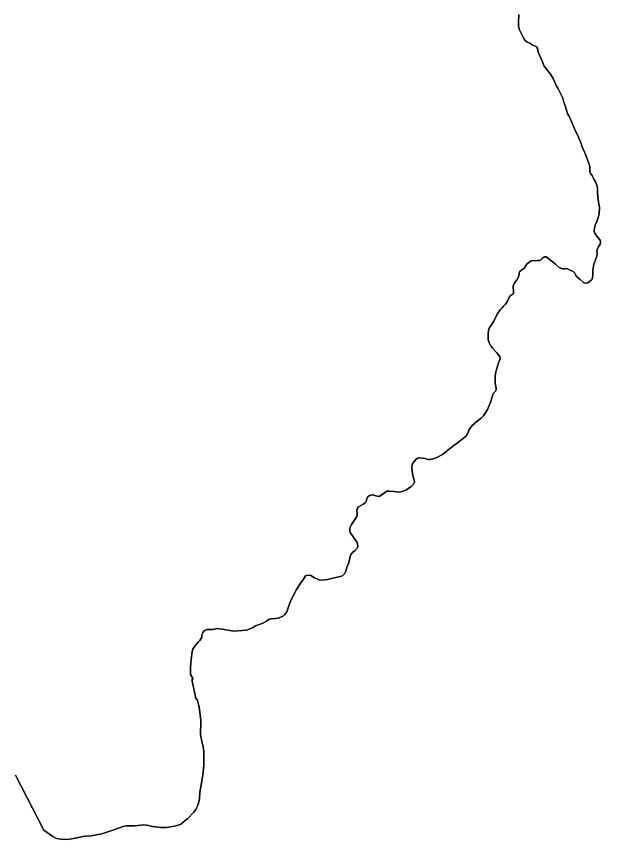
# Model space of a CAD drawing. Header units: inches. Extents: x 141448 to 685535, y 3466439 to 4099221.
# Drawn here: x 519953 to 526571, y 3649505 to 3658832 of the extents above; entities that cross this region are included whole.
import ezdxf

# ---------------------------------------------------------------- set-up
doc = ezdxf.new("R2010")
doc.units = ezdxf.units.IN
doc.header["$MEASUREMENT"] = 0
doc.layers.add('az_county', color=7, linetype='Continuous')

msp = doc.modelspace()

# ---------------------------------------------------------------- linework, layer by layer
at = {"layer": 'az_county'}
for points in [[(525645.25, 3658855.75), (525642.75, 3658763.25), (525642.25, 3658742.25), (525643.5625, 3658721.25), (525652.125, 3658679.5), (525704.375, 3658576.75), (525719.0625, 3658559.5), (525735.875, 3658546.25), (525770.625, 3658529), (525796.3125, 3658510.25), (525845.1875, 3658489.75), (525855.125, 3658468.25), (525865.625, 3658427.75), (525912.625, 3658318.5), (525934.1875, 3658268.75), (526003.125, 3658179.75), (526035.8125, 3658127.75), (526071.625, 3658044.25), (526085.8125, 3658020.75), (526142.625, 3657906), (526148.625, 3657890.25), (526155.625, 3657862.5), (526168.1875, 3657831.25), (526178.4375, 3657798.5), (526191.9375, 3657742.25), (526200.4375, 3657724), (526212.625, 3657706.25), (526227.125, 3657675.5), (526291.8125, 3657524.25), (526312.6875, 3657481.75), (526350.4375, 3657393.25), (526361.1875, 3657361.25), (526393.625, 3657287), (526445.125, 3657147), (526449.625, 3657122.75), (526450.1875, 3657067.25), (526457.3125, 3657052.75), (526478.1875, 3657030.25), (526494.8125, 3656990), (526514.125, 3656959.5), (526526.625, 3656931.25), (526534.1875, 3656905.25), (526536.125, 3656886.25), (526535.625, 3656842.75), (526541.6875, 3656785.75), (526553.4375, 3656706.25), (526558.9375, 3656670.25), (526554.6875, 3656593.25), (526544.3125, 3656555), (526528.1875, 3656509.75), (526510.625, 3656468.25), (526498.3125, 3656412.25), (526498.9375, 3656393.5), (526504.9375, 3656377.25), (526524.3125, 3656346.75), (526568.125, 3656297.25), (526571.3125, 3656272.5), (526565.9375, 3656250.75), (526556.6875, 3656231.75), (526543.8125, 3656216.75), (526535.8125, 3656198), (526530.4375, 3656175.75), (526533.8125, 3656147.25), (526532.4375, 3656135.75), (526527.3125, 3656106.25), (526496.9375, 3656025.75), (526484.625, 3655956.25), (526484.4375, 3655910.75), (526484.4375, 3655903.75), (526480.625, 3655873.75), (526475.125, 3655854), (526466.3125, 3655842.25), (526428.125, 3655815.25), (526404.4375, 3655809.75), (526380.4375, 3655815.5), (526341.4375, 3655852.75), (526295.6875, 3655889.25), (526289.9375, 3655897.5), (526286.3125, 3655909.75), (526283.125, 3655921), (526262.1875, 3655940.5), (526244.8125, 3655951.5), (526229.4375, 3655954.75), (526203.9375, 3655970.25), (526189.6875, 3655974.25), (526164.6875, 3655972.75), (526145.1875, 3655974), (526132.9375, 3655976), (526103.8125, 3655986.75), (526060.4375, 3656026.25), (526021.9375, 3656057.25), (525971.4375, 3656098.25), (525955.1875, 3656109.25), (525936.3125, 3656108.25), (525914.8125, 3656094.75), (525894.125, 3656074.5), (525879.625, 3656068.5), (525854.6875, 3656065.25), (525823.625, 3656064.25), (525800.9375, 3656065.75), (525785.8125, 3656062.25), (525744.125, 3656032.75), (525725.1875, 3656009.75), (525706.6875, 3655979.75), (525677.9375, 3655961.25), (525653.1875, 3655936.5), (525648.6875, 3655923.5), (525643.6875, 3655890.25), (525619.125, 3655840), (525601.125, 3655816.75), (525585.9375, 3655790.25), (525580.4375, 3655771), (525579.625, 3655759.5), (525585.6875, 3655721.75), (525584.625, 3655700.25), (525581.8125, 3655688.75), (525549.125, 3655666.75), (525539.625, 3655657.25), (525511.625, 3655597.75), (525494.125, 3655572.25), (525472.8125, 3655550.25), (525457.125, 3655530), (525436.3125, 3655511), (525413.4375, 3655482.75), (525398.9375, 3655459.25), (525357.8125, 3655371.75), (525310.625, 3655301.75), (525302.3125, 3655274.75), (525296.9375, 3655234.25), (525297.125, 3655195), (525299.1875, 3655167), (525310.125, 3655132), (525325.625, 3655103.75), (525331.125, 3655096.75), (525348.625, 3655074.75), (525396.6875, 3655020.75), (525431.125, 3654977.25), (525433.4375, 3654960.25), (525426.4375, 3654933.75), (525413.3125, 3654905.25), (525402.1875, 3654870), (525382.3125, 3654788.75), (525377.6875, 3654744.75), (525377.8125, 3654703), (525378.4375, 3654680.5), (525389.125, 3654619.25), (525387.1875, 3654600.25), (525380.3125, 3654587.75), (525358.625, 3654562.75), (525349.8125, 3654548.75), (525323.625, 3654455.75), (525308.8125, 3654421.75), (525288.9375, 3654376.5), (525243.625, 3654306), (525219.3125, 3654281.5), (525171.6875, 3654246.75), (525111.125, 3654194.25), (525084.4375, 3654150.75), (525070.3125, 3654116.5), (525056.4375, 3654090.5), (525044.8125, 3654074.75), (525016.6875, 3654055), (524950.8125, 3654000.25), (524895.3125, 3653960.75), (524782.3125, 3653869), (524710.3125, 3653830), (524684.3125, 3653821.75), (524640.6875, 3653812.5), (524616.3125, 3653812.75), (524580.625, 3653823.25), (524551.6875, 3653827.25), (524519.9375, 3653828.75), (524501.6875, 3653827.5), (524482.625, 3653814.5), (524463.125, 3653794.5), (524443.6875, 3653770), (524435.1875, 3653749), (524431.1875, 3653723.75), (524439.8125, 3653645.25), (524461.4375, 3653562.25), (524462.3125, 3653553.25), (524453.3125, 3653530.75), (524424.8125, 3653504.25), (524372.3125, 3653468.25), (524322.9375, 3653447.25), (524292.5625, 3653443.25), (524260.15625, 3653444), (524231.78125, 3653447.75), (524181.6875, 3653454.25), (524160.96875, 3653453.5), (524151.28125, 3653452), (524122.59375, 3653434.5), (524086.1875, 3653407.25), (524071.28125, 3653396.25), (524058.59375, 3653394), (524008.1875, 3653404), (523995.6875, 3653410.75), (523982.1875, 3653411.25), (523954.46875, 3653403.5), (523931.875, 3653383.75), (523920.6875, 3653352.75), (523915.875, 3653331.25), (523902.28125, 3653318.75), (523883.1875, 3653305.75), (523828.6875, 3653274.75), (523818.6875, 3653261.5), (523809.6875, 3653236.75), (523814.59375, 3653200.25), (523814.375, 3653186.25), (523808.96875, 3653165.25), (523788.78125, 3653130), (523750.28125, 3653076.25), (523735.375, 3653044.5), (523731.78125, 3653025.5), (523731.1875, 3653004), (523739.375, 3652978), (523752.375, 3652956.5), (523811.875, 3652871.75), (523817.875, 3652856.75), (523819.875, 3652831.25), (523817.59375, 3652810.75), (523787.375, 3652778.25), (523768.96875, 3652763.5), (523743.09375, 3652734), (523732.875, 3652711.75), (523719.78125, 3652644), (523698.6875, 3652599.25), (523685.6875, 3652546.5), (523669.09375, 3652516), (523650.09375, 3652496.5), (523634.46875, 3652488.5), (523476.375, 3652452.25), (523443.46875, 3652447.25), (523388.6875, 3652443.25), (523329.28125, 3652470.75), (523289.28125, 3652496), (523246.1875, 3652500.25), (523229.28125, 3652494.5), (523206.78125, 3652457), (523164.6875, 3652397.5), (523122.09375, 3652331.5), (523107.96875, 3652300), (523061.46875, 3652215), (523055.6875, 3652195.25), (523038.1875, 3652154.75), (523016.375, 3652084.75), (522990.1875, 3652050), (522978.78125, 3652039.5), (522970.375, 3652034.5), (522946.875, 3652023.75), (522916.59375, 3652015.25), (522888.59375, 3652009.75), (522839.28125, 3652006.25), (522809.59375, 3651999), (522784.96875, 3651979.75), (522746.375, 3651958.25), (522701.59375, 3651941.5), (522662.96875, 3651924.75), (522645.1875, 3651915.75), (522625.59375, 3651905.75), (522560.1875, 3651879), (522410.59375, 3651867), (522285.28125, 3651889), (522253.59375, 3651891), (522231.59375, 3651894.75), (522206.59375, 3651893.75), (522176.875, 3651885.75), (522114.1875, 3651883.25), (522091.1875, 3651879.25), (522071.96875, 3651862.5), (522065.1875, 3651851.75), (522063.6875, 3651847.75), (522054.375, 3651823), (522051.78125, 3651799.75), (522029.375, 3651760.25), (522013.375, 3651740), (521969.6875, 3651694), (521952.59375, 3651662.5), (521945.1875, 3651635.5), (521931.6875, 3651545), (521923.6875, 3651452.75), (521923.6875, 3651414.25), (521925.6875, 3651375.75), (521946.46875, 3651337.75), (521949.6875, 3651328.75), (521950.46875, 3651319.25), (521938.28125, 3651319.75), (521980.28125, 3651121.75), (521982.96875, 3651112.25), (522001.375, 3651086.25), (522008.59375, 3651068.25), (522022.875, 3651004.25), (522042.375, 3650858.75), (522043.59375, 3650806.75), (522038.09375, 3650730.75), (522038.375, 3650695.25), (522057.1875, 3650598.75), (522067.1875, 3650564.75), (522074.875, 3650500), (522076.28125, 3650469.5), (522077.375, 3650349.25), (522064.375, 3650237.75), (522058.6875, 3650189.25), (522030.59375, 3650040), (522024.96875, 3649965.75), (522013.96875, 3649915.5), (521999.6875, 3649874.75), (521985.1875, 3649843.75), (521962.65625, 3649813.25), (521890.4375, 3649740.75), (521863.34375, 3649718.75), (521811.34375, 3649676.5), (521743.34375, 3649655.25), (521653.84375, 3649641), (521586.0625, 3649640), (521492.84375, 3649651.25), (521430.15625, 3649666.25), (521397.65625, 3649670.25), (521361.0625, 3649669.5), (521295.25, 3649658.25), (521226.0625, 3649661.5), (521195.0625, 3649658.25), (521162.0625, 3649653.25), (521054.34375, 3649616.25), (520921.4375, 3649570.5), (520860.0625, 3649557.25), (520798.5625, 3649547.25), (520734.4375, 3649542.25), (520705.84375, 3649537.75), (520657.15625, 3649529.25), (520581.15625, 3649512.25), (520524.4375, 3649504.75), (520455.9375, 3649507.5), (520408.5625, 3649518), (520392.5625, 3649524.25), (520366.5625, 3649539), (520263.34375, 3649609.25), (519941.15625, 3650234.5)], [(519941.15625, 3650234.5), (520263.34375, 3649609.25), (520366.5625, 3649539), (520392.5625, 3649524.25), (520408.5625, 3649518), (520455.9375, 3649507.5), (520524.4375, 3649504.75), (520581.15625, 3649512.25), (520657.15625, 3649529.25), (520705.84375, 3649537.75), (520734.4375, 3649542.25), (520798.5625, 3649547.25), (520860.0625, 3649557.25), (520921.4375, 3649570.5), (521054.34375, 3649616.25), (521162.0625, 3649653.25), (521195.0625, 3649658.25), (521226.0625, 3649661.5), (521295.25, 3649658.25), (521361.0625, 3649669.5), (521397.65625, 3649670.25), (521430.15625, 3649666.25), (521492.84375, 3649651.25), (521586.0625, 3649640), (521653.84375, 3649641), (521743.34375, 3649655.25), (521811.34375, 3649676.5), (521863.34375, 3649718.75), (521890.4375, 3649740.75), (521962.65625, 3649813.25), (521985.1875, 3649843.75), (521999.6875, 3649874.75), (522013.96875, 3649915.5), (522024.96875, 3649965.75), (522030.59375, 3650040), (522058.6875, 3650189.25), (522064.375, 3650237.75), (522077.375, 3650349.25), (522076.28125, 3650469.5), (522074.875, 3650500), (522067.1875, 3650564.75), (522057.1875, 3650598.75), (522038.375, 3650695.25), (522038.09375, 3650730.75), (522043.59375, 3650806.75), (522042.375, 3650858.75), (522022.875, 3651004.25), (522008.59375, 3651068.25), (522001.375, 3651086.25), (521982.96875, 3651112.25), (521980.28125, 3651121.75), (521938.28125, 3651319.75), (521950.46875, 3651319.25), (521949.6875, 3651328.75), (521946.46875, 3651337.75), (521925.6875, 3651375.75), (521923.6875, 3651414.25), (521923.6875, 3651452.75), (521931.6875, 3651545), (521945.1875, 3651635.5), (521952.59375, 3651662.5), (521969.6875, 3651694), (522013.375, 3651740), (522029.375, 3651760.25), (522051.78125, 3651799.75), (522054.375, 3651823), (522063.6875, 3651847.75), (522065.1875, 3651851.75), (522071.96875, 3651862.5), (522091.1875, 3651879.25), (522114.1875, 3651883.25), (522176.875, 3651885.75), (522206.59375, 3651893.75), (522231.59375, 3651894.75), (522253.59375, 3651891), (522285.28125, 3651889), (522410.59375, 3651867), (522560.1875, 3651879), (522625.59375, 3651905.75), (522645.1875, 3651915.75), (522662.96875, 3651924.75), (522701.59375, 3651941.5), (522746.375, 3651958.25), (522784.96875, 3651979.75), (522809.59375, 3651999), (522839.28125, 3652006.25), (522888.59375, 3652009.75), (522916.59375, 3652015.25), (522946.875, 3652023.75), (522970.375, 3652034.5), (522978.78125, 3652039.5), (522990.1875, 3652050), (523016.375, 3652084.75), (523038.1875, 3652154.75), (523055.6875, 3652195.25), (523061.46875, 3652215), (523107.96875, 3652300), (523122.09375, 3652331.5), (523164.6875, 3652397.5), (523206.78125, 3652457), (523229.28125, 3652494.5), (523246.1875, 3652500.25), (523289.28125, 3652496), (523329.28125, 3652470.75), (523388.6875, 3652443.25), (523443.46875, 3652447.25), (523476.375, 3652452.25), (523634.46875, 3652488.5), (523650.09375, 3652496.5), (523669.09375, 3652516), (523685.6875, 3652546.5), (523698.6875, 3652599.25), (523719.78125, 3652644), (523732.875, 3652711.75), (523743.09375, 3652734), (523768.96875, 3652763.5), (523787.375, 3652778.25), (523817.59375, 3652810.75), (523819.875, 3652831.25), (523817.875, 3652856.75), (523811.875, 3652871.75), (523752.375, 3652956.5), (523739.375, 3652978), (523731.1875, 3653004), (523731.78125, 3653025.5), (523735.375, 3653044.5), (523750.28125, 3653076.25), (523788.78125, 3653130), (523808.96875, 3653165.25), (523814.375, 3653186.25), (523814.59375, 3653200.25), (523809.6875, 3653236.75), (523818.6875, 3653261.5), (523828.6875, 3653274.75), (523883.1875, 3653305.75), (523902.28125, 3653318.75), (523915.875, 3653331.25), (523920.6875, 3653352.75), (523931.875, 3653383.75), (523954.46875, 3653403.5), (523982.1875, 3653411.25), (523995.6875, 3653410.75), (524008.1875, 3653404), (524058.59375, 3653394), (524071.28125, 3653396.25), (524086.1875, 3653407.25), (524122.59375, 3653434.5), (524151.28125, 3653452), (524160.96875, 3653453.5), (524181.6875, 3653454.25), (524231.78125, 3653447.75), (524260.15625, 3653444), (524292.5625, 3653443.25), (524322.9375, 3653447.25), (524372.3125, 3653468.25), (524424.8125, 3653504.25), (524453.3125, 3653530.75), (524462.3125, 3653553.25), (524461.4375, 3653562.25), (524439.8125, 3653645.25), (524431.1875, 3653723.75), (524435.1875, 3653749), (524443.6875, 3653770), (524463.125, 3653794.5), (524482.625, 3653814.5), (524501.6875, 3653827.5), (524519.9375, 3653828.75), (524551.6875, 3653827.25), (524580.625, 3653823.25), (524616.3125, 3653812.75), (524640.6875, 3653812.5), (524684.3125, 3653821.75), (524710.3125, 3653830), (524782.3125, 3653869), (524895.3125, 3653960.75), (524950.8125, 3654000.25), (525016.6875, 3654055), (525044.8125, 3654074.75), (525056.4375, 3654090.5), (525070.3125, 3654116.5), (525084.4375, 3654150.75), (525111.125, 3654194.25), (525171.6875, 3654246.75), (525219.3125, 3654281.5), (525243.625, 3654306), (525288.9375, 3654376.5), (525308.8125, 3654421.75), (525323.625, 3654455.75), (525349.8125, 3654548.75), (525358.625, 3654562.75), (525380.3125, 3654587.75), (525387.1875, 3654600.25), (525389.125, 3654619.25), (525378.4375, 3654680.5), (525377.8125, 3654703), (525377.6875, 3654744.75), (525382.3125, 3654788.75), (525402.1875, 3654870), (525413.3125, 3654905.25), (525426.4375, 3654933.75), (525433.4375, 3654960.25), (525431.125, 3654977.25), (525396.6875, 3655020.75), (525348.625, 3655074.75), (525331.125, 3655096.75), (525325.625, 3655103.75), (525310.125, 3655132), (525299.1875, 3655167), (525297.125, 3655195), (525296.9375, 3655234.25), (525302.3125, 3655274.75), (525310.625, 3655301.75), (525357.8125, 3655371.75), (525398.9375, 3655459.25), (525413.4375, 3655482.75), (525436.3125, 3655511), (525457.125, 3655530), (525472.8125, 3655550.25), (525494.125, 3655572.25), (525511.625, 3655597.75), (525539.625, 3655657.25), (525549.125, 3655666.75), (525581.8125, 3655688.75), (525584.625, 3655700.25), (525585.6875, 3655721.75), (525579.625, 3655759.5), (525580.4375, 3655771), (525585.9375, 3655790.25), (525601.125, 3655816.75), (525619.125, 3655840), (525643.6875, 3655890.25), (525648.6875, 3655923.5), (525653.1875, 3655936.5), (525677.9375, 3655961.25), (525706.6875, 3655979.75), (525725.1875, 3656009.75), (525744.125, 3656032.75), (525785.8125, 3656062.25), (525800.9375, 3656065.75), (525823.625, 3656064.25), (525854.6875, 3656065.25), (525879.625, 3656068.5), (525894.125, 3656074.5), (525914.8125, 3656094.75), (525936.3125, 3656108.25), (525955.1875, 3656109.25), (525971.4375, 3656098.25), (526021.9375, 3656057.25), (526060.4375, 3656026.25), (526103.8125, 3655986.75), (526132.9375, 3655976), (526145.1875, 3655974), (526164.6875, 3655972.75), (526189.6875, 3655974.25), (526203.9375, 3655970.25), (526229.4375, 3655954.75), (526244.8125, 3655951.5), (526262.1875, 3655940.5), (526283.125, 3655921), (526286.3125, 3655909.75), (526289.9375, 3655897.5), (526295.6875, 3655889.25), (526341.4375, 3655852.75), (526380.4375, 3655815.5), (526404.4375, 3655809.75), (526428.125, 3655815.25), (526466.3125, 3655842.25), (526475.125, 3655854), (526480.625, 3655873.75), (526484.4375, 3655903.75), (526484.4375, 3655910.75), (526484.625, 3655956.25), (526496.9375, 3656025.75), (526527.3125, 3656106.25), (526532.4375, 3656135.75), (526533.8125, 3656147.25), (526530.4375, 3656175.75), (526535.8125, 3656198), (526543.8125, 3656216.75), (526556.6875, 3656231.75), (526565.9375, 3656250.75), (526571.3125, 3656272.5), (526568.125, 3656297.25), (526524.3125, 3656346.75), (526504.9375, 3656377.25), (526498.9375, 3656393.5), (526498.3125, 3656412.25), (526510.625, 3656468.25), (526528.1875, 3656509.75), (526544.3125, 3656555), (526554.6875, 3656593.25), (526558.9375, 3656670.25), (526553.4375, 3656706.25), (526541.6875, 3656785.75), (526535.625, 3656842.75), (526536.125, 3656886.25), (526534.1875, 3656905.25), (526526.625, 3656931.25), (526514.125, 3656959.5), (526494.8125, 3656990), (526478.1875, 3657030.25), (526457.3125, 3657052.75), (526450.1875, 3657067.25), (526449.625, 3657122.75), (526445.125, 3657147), (526393.625, 3657287), (526361.1875, 3657361.25), (526350.4375, 3657393.25), (526312.6875, 3657481.75), (526291.8125, 3657524.25), (526227.125, 3657675.5), (526212.625, 3657706.25), (526200.4375, 3657724), (526191.9375, 3657742.25), (526178.4375, 3657798.5), (526168.1875, 3657831.25), (526155.625, 3657862.5), (526148.625, 3657890.25), (526142.625, 3657906), (526085.8125, 3658020.75), (526071.625, 3658044.25), (526035.8125, 3658127.75), (526003.125, 3658179.75), (525934.1875, 3658268.75), (525912.625, 3658318.5), (525865.625, 3658427.75), (525855.125, 3658468.25), (525845.1875, 3658489.75), (525796.3125, 3658510.25), (525770.625, 3658529), (525735.875, 3658546.25), (525719.0625, 3658559.5), (525704.375, 3658576.75), (525652.125, 3658679.5), (525643.5625, 3658721.25), (525642.25, 3658742.25), (525642.75, 3658763.25), (525645.25, 3658855.75)]]:
    msp.add_lwpolyline(points, dxfattribs=at)

doc.saveas('drawing.dxf')
